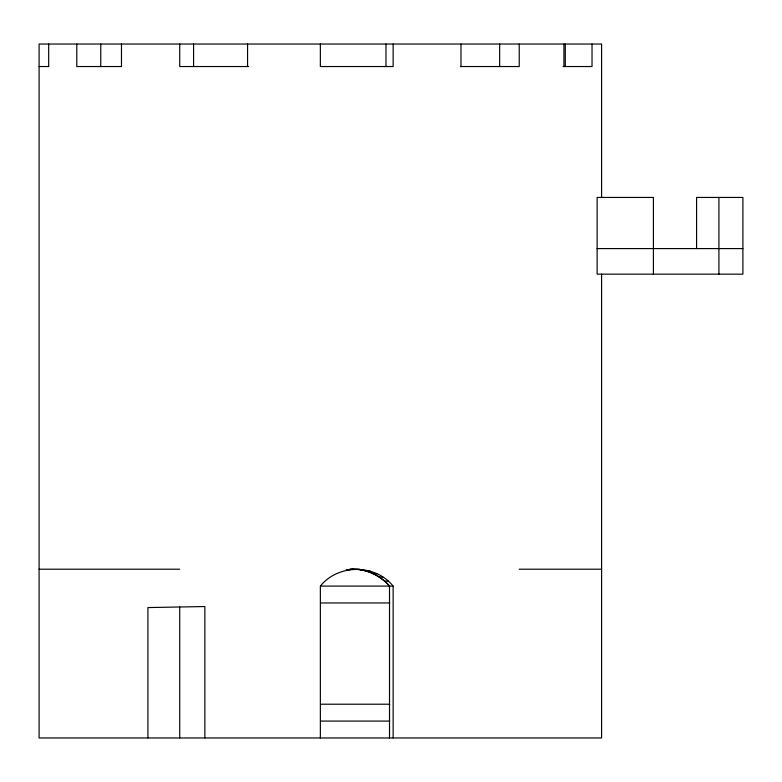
<?xml version="1.0" encoding="UTF-8"?>
<svg xmlns="http://www.w3.org/2000/svg" width="782" height="782" viewBox="0 0 782 782"><rect width="100%" height="100%" fill="white"/><g stroke="black" fill="none" stroke-linecap="round" stroke-linejoin="round"><path stroke-width="1.17" d="M393.141 737.964L393.141 586.089C375.331 563.9 338.166 563.9 320.356 586.089L320.356 737.964M350.17 569.462L353.63 569.208M349.662 569.462C364.637 567.996 379.866 574.623 389.514 586.089L389.514 737.964M204.864 737.964L204.864 606.539L147.915 607.565L147.915 737.964M39.1 66.538L48.728 66.538M248.656 66.538L179.723 66.538L179.723 44.036M460.412 66.538L519.228 66.538L519.228 44.036M563.069 66.538L592.023 66.538L592.023 44.036M597.125 248.588L742.9 248.588M39.1 569.208L179.723 569.208M349.857 569.208L359.661 569.208M519.228 569.208L601.602 569.208M346.231 569.707L349.886 569.707M363.61 569.707L359.955 569.707C371.362 571.456 381.958 577.351 389.485 586.089M366.68 571.192L370.336 571.192M373.122 573.636L376.777 573.636M379.153 576.979L382.809 576.979M384.646 581.153L388.302 581.153M320.737 586.089L393.141 586.089M320.737 602.961L389.778 602.961M320.737 704.211L389.778 704.211M320.737 721.082L389.778 721.082M718.922 197.445L718.922 274.15M696.586 248.588L696.586 197.445L742.9 197.445L742.9 274.15L597.125 274.15L597.125 197.445L653.41 197.445L653.41 274.15M601.602 197.445L601.602 44.036L39.1 44.036L39.1 737.964L601.602 737.964L601.602 274.15M565.278 44.036L565.278 66.538M563.92 44.036L563.92 66.538M499.649 44.036L499.649 66.538M460.979 44.036L460.979 66.538M393.141 44.036L393.141 66.538L320.356 66.538L320.356 44.036M385.976 44.036L385.976 66.538M247.562 44.036L247.562 66.538M193.574 44.036L193.574 66.538M179.723 606.949L179.723 737.964M121.474 44.036L121.474 66.538L76.783 66.538L76.783 44.036M100.761 44.036L100.761 66.538M48.679 44.036L48.679 66.538"/></g></svg>
